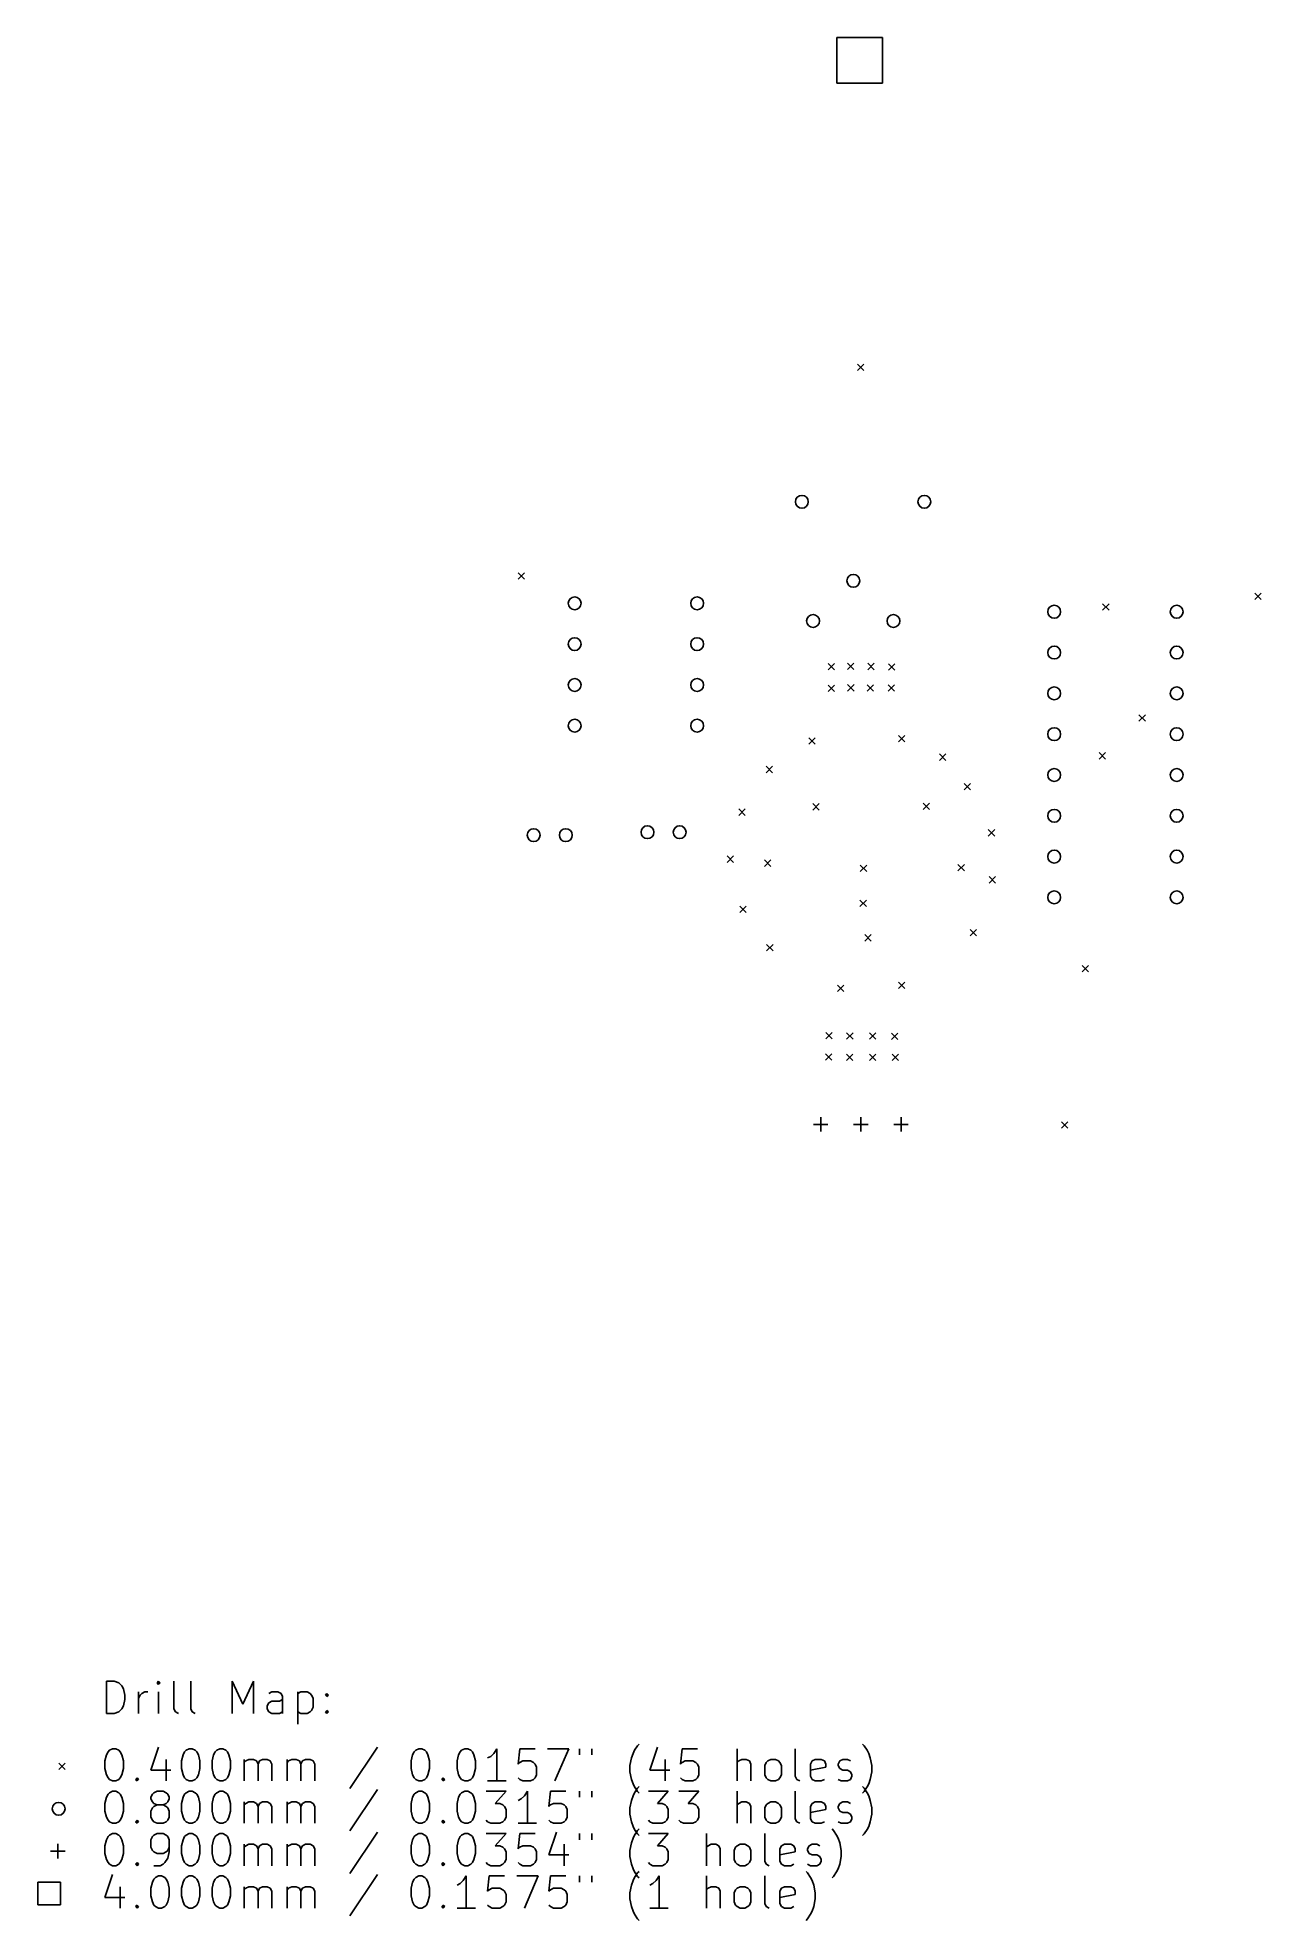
# Model space of a CAD drawing. Extents: x 98 to 174, y -161 to -44.
import ezdxf

# ---------------------------------------------------------------- set-up
doc = ezdxf.new("R2010")
doc.units = 0
doc.layers.add('BLACK', color=7, linetype='CONTINUOUS')

msp = doc.modelspace()

# ---------------------------------------------------------------- linework, layer by layer
at = {"layer": 'BLACK', "linetype": 'CONTINUOUS'}
for p, q in [((150.875, -43.8628), (148.047, -43.8628)), ((148.047, -43.8628), (148.047, -46.6912)), ((150.875, -46.6912), (150.875, -43.8628)), ((148.047, -46.6912), (150.875, -46.6912)), ((149.321, -64.1882), (149.721, -64.5882)), ((149.721, -64.1882), (149.321, -64.5882)), ((128.212, -77.1742), (128.612, -77.5742)), ((128.612, -77.1742), (128.212, -77.5742)), ((174.055, -78.4352), (174.455, -78.8352)), ((174.455, -78.4352), (174.055, -78.8352)), ((164.581, -79.1032), (164.981, -79.5032)), ((164.981, -79.1032), (164.581, -79.5032)), ((147.495, -82.8112), (147.895, -83.2112)), ((147.895, -82.8112), (147.495, -83.2112)), ((148.7, -82.7992), (149.1, -83.1992)), ((149.1, -82.7992), (148.7, -83.1992)), ((149.962, -82.8052), (150.362, -83.2052)), ((150.362, -82.8052), (149.962, -83.2052)), ((151.257, -82.8382), (151.657, -83.2382)), ((151.657, -82.8382), (151.257, -83.2382)), ((147.495, -84.1622), (147.895, -84.5622)), ((147.895, -84.1622), (147.495, -84.5622)), ((148.713, -84.1382), (149.113, -84.5382)), ((149.113, -84.1382), (148.713, -84.5382)), ((149.93, -84.1502), (150.33, -84.5502)), ((150.33, -84.1502), (149.93, -84.5502)), ((151.236, -84.1402), (151.636, -84.5402)), ((151.636, -84.1402), (151.236, -84.5402)), ((166.842, -86.0152), (167.242, -86.4152)), ((167.242, -86.0152), (166.842, -86.4152)), ((146.299, -87.4412), (146.699, -87.8412)), ((146.699, -87.4412), (146.299, -87.8412)), ((151.882, -87.3042), (152.282, -87.7042)), ((152.282, -87.3042), (151.882, -87.7042)), ((154.427, -88.4542), (154.827, -88.8542)), ((154.827, -88.4542), (154.427, -88.8542)), ((164.364, -88.3682), (164.764, -88.7682)), ((164.764, -88.3682), (164.364, -88.7682)), ((143.645, -89.2202), (144.045, -89.6202)), ((144.045, -89.2202), (143.645, -89.6202)), ((155.96, -90.2872), (156.36, -90.6872)), ((156.36, -90.2872), (155.96, -90.6872)), ((141.948, -91.8752), (142.348, -92.2752)), ((142.348, -91.8752), (141.948, -92.2752)), ((146.546, -91.5462), (146.946, -91.9462)), ((146.946, -91.5462), (146.546, -91.9462)), ((153.415, -91.5192), (153.815, -91.9192)), ((153.815, -91.5192), (153.415, -91.9192)), ((157.465, -93.1612), (157.865, -93.5612)), ((157.865, -93.1612), (157.465, -93.5612)), ((141.209, -94.8032), (141.609, -95.2032)), ((141.609, -94.8032), (141.209, -95.2032)), ((143.535, -95.0492), (143.935, -95.4492)), ((143.935, -95.0492), (143.535, -95.4492)), ((149.501, -95.3782), (149.901, -95.7782)), ((149.901, -95.3782), (149.501, -95.7782)), ((155.577, -95.3232), (155.977, -95.7232)), ((155.977, -95.3232), (155.577, -95.7232)), ((157.52, -96.0892), (157.92, -96.4892)), ((157.92, -96.0892), (157.52, -96.4892)), ((142.003, -97.9232), (142.403, -98.3232)), ((142.403, -97.9232), (142.003, -98.3232)), ((149.48, -97.5548), (149.88, -97.9548)), ((149.88, -97.5548), (149.48, -97.9548)), ((156.343, -99.3732), (156.743, -99.7732)), ((156.743, -99.3732), (156.343, -99.7732)), ((143.672, -100.304), (144.072, -100.704)), ((144.072, -100.304), (143.672, -100.704)), ((149.778, -99.6998), (150.178, -100.1)), ((150.178, -99.6998), (149.778, -100.1)), ((163.309, -101.621), (163.709, -102.021)), ((163.709, -101.621), (163.309, -102.021)), ((148.078, -102.849), (148.478, -103.249)), ((148.478, -102.849), (148.078, -103.249)), ((151.882, -102.657), (152.282, -103.057)), ((152.282, -102.657), (151.882, -103.057)), ((147.35, -105.791), (147.75, -106.191)), ((147.75, -105.791), (147.35, -106.191)), ((148.653, -105.803), (149.053, -106.203)), ((149.053, -105.803), (148.653, -106.203)), ((150.075, -105.808), (150.475, -106.208)), ((150.475, -105.808), (150.075, -106.208)), ((151.439, -105.824), (151.839, -106.224)), ((151.839, -105.824), (151.439, -106.224)), ((147.341, -107.112), (147.741, -107.512)), ((147.741, -107.112), (147.341, -107.512)), ((148.646, -107.139), (149.046, -107.539)), ((149.046, -107.139), (148.646, -107.539)), ((150.073, -107.13), (150.473, -107.53)), ((150.473, -107.13), (150.073, -107.53)), ((151.487, -107.135), (151.887, -107.535)), ((151.887, -107.135), (151.487, -107.535)), ((147.038, -111.064), (147.038, -111.964)), ((149.538, -111.064), (149.538, -111.964)), ((152.038, -111.064), (152.038, -111.964)), ((146.588, -111.514), (147.488, -111.514)), ((149.088, -111.514), (149.988, -111.514)), ((151.588, -111.514), (152.488, -111.514)), ((162.021, -111.351), (162.421, -111.751)), ((162.421, -111.351), (162.021, -111.751)), ((102.602, -148.177), (102.602, -146.177)), ((102.602, -146.177), (103.078, -146.177)), ((103.078, -146.177), (103.364, -146.273)), ((103.364, -146.273), (103.554, -146.463)), ((103.554, -146.463), (103.649, -146.654)), ((105.84, -146.177), (105.745, -146.273)), ((105.745, -146.273), (105.84, -146.368)), ((105.935, -146.273), (105.84, -146.177)), ((105.84, -146.177), (105.84, -146.368)), ((105.84, -146.368), (105.935, -146.273)), ((106.792, -147.892), (106.792, -146.177)), ((107.84, -147.892), (107.84, -146.177)), ((110.411, -148.177), (110.411, -146.177)), ((110.411, -146.177), (111.078, -147.606)), ((111.078, -147.606), (111.745, -146.177)), ((111.745, -146.177), (111.745, -148.177)), ((103.649, -146.654), (103.745, -147.034)), ((103.745, -147.32), (103.649, -147.701)), ((103.745, -147.034), (103.745, -147.32)), ((104.602, -148.177), (104.602, -146.844)), ((104.602, -147.225), (104.697, -147.034)), ((104.697, -147.034), (104.792, -146.939)), ((104.792, -146.939), (104.983, -146.844)), ((104.983, -146.844), (105.173, -146.844)), ((105.84, -148.177), (105.84, -146.844)), ((112.602, -147.701), (112.697, -147.511)), ((112.887, -146.844), (112.697, -146.939)), ((112.697, -147.511), (112.887, -147.415)), ((113.268, -146.844), (112.887, -146.844)), ((112.887, -147.415), (113.364, -147.415)), ((113.459, -146.939), (113.268, -146.844)), ((113.364, -147.415), (113.554, -147.32)), ((113.554, -147.13), (113.459, -146.939)), ((113.554, -148.177), (113.554, -147.13)), ((114.506, -146.844), (114.506, -148.844)), ((114.506, -146.939), (114.697, -146.844)), ((114.697, -146.844), (115.078, -146.844)), ((115.078, -146.844), (115.268, -146.939)), ((115.268, -146.939), (115.364, -147.034)), ((115.364, -147.034), (115.459, -147.225)), ((115.459, -147.225), (115.459, -147.796)), ((116.221, -147.034), (116.316, -146.939)), ((116.316, -147.13), (116.221, -147.034)), ((116.316, -146.939), (116.411, -147.034)), ((116.316, -146.939), (116.316, -147.13)), ((116.411, -147.034), (116.316, -147.13)), ((103.078, -148.177), (102.602, -148.177)), ((103.364, -148.082), (103.078, -148.177)), ((103.554, -147.892), (103.364, -148.082)), ((103.649, -147.701), (103.554, -147.892)), ((106.887, -148.082), (106.792, -147.892)), ((107.078, -148.177), (106.887, -148.082)), ((107.935, -148.082), (107.84, -147.892)), ((108.126, -148.177), (107.935, -148.082)), ((112.602, -147.892), (112.602, -147.701)), ((112.697, -148.082), (112.602, -147.892)), ((112.887, -148.177), (112.697, -148.082)), ((113.364, -148.177), (112.887, -148.177)), ((113.554, -148.082), (113.364, -148.177)), ((114.697, -148.177), (114.506, -148.082)), ((115.078, -148.177), (114.697, -148.177)), ((115.268, -148.082), (115.078, -148.177)), ((115.364, -147.987), (115.268, -148.082)), ((115.459, -147.796), (115.364, -147.987)), ((116.221, -148.082), (116.316, -147.987)), ((116.316, -148.177), (116.221, -148.082)), ((116.316, -147.987), (116.411, -148.082)), ((116.316, -147.987), (116.316, -148.177)), ((116.411, -148.082), (116.316, -148.177)), ((102.506, -151.139), (102.602, -150.758)), ((102.506, -151.615), (102.506, -151.139)), ((102.602, -150.758), (102.697, -150.568)), ((102.697, -150.568), (102.792, -150.473)), ((102.792, -150.473), (102.983, -150.377)), ((102.983, -150.377), (103.173, -150.377)), ((103.173, -150.377), (103.364, -150.473)), ((103.364, -150.473), (103.459, -150.568)), ((103.459, -150.568), (103.554, -150.758)), ((103.554, -150.758), (103.649, -151.139)), ((103.649, -151.139), (103.649, -151.615)), ((105.84, -150.282), (105.364, -151.711)), ((106.316, -151.044), (106.316, -152.377)), ((107.268, -151.139), (107.364, -150.758)), ((107.268, -151.615), (107.268, -151.139)), ((107.364, -150.758), (107.459, -150.568)), ((107.459, -150.568), (107.554, -150.473)), ((107.554, -150.473), (107.745, -150.377)), ((107.745, -150.377), (107.935, -150.377)), ((107.935, -150.377), (108.126, -150.473)), ((108.126, -150.473), (108.221, -150.568)), ((108.221, -150.568), (108.316, -150.758)), ((108.316, -150.758), (108.411, -151.139)), ((108.411, -151.139), (108.411, -151.615)), ((109.173, -151.139), (109.268, -150.758)), ((109.173, -151.615), (109.173, -151.139)), ((109.268, -150.758), (109.364, -150.568)), ((109.364, -150.568), (109.459, -150.473)), ((109.459, -150.473), (109.649, -150.377)), ((109.649, -150.377), (109.84, -150.377)), ((109.84, -150.377), (110.03, -150.473)), ((110.03, -150.473), (110.126, -150.568)), ((110.126, -150.568), (110.221, -150.758)), ((110.221, -150.758), (110.316, -151.139)), ((110.316, -151.139), (110.316, -151.615)), ((111.173, -152.377), (111.173, -151.044)), ((111.173, -151.234), (111.268, -151.139)), ((111.268, -151.139), (111.459, -151.044)), ((111.459, -151.044), (111.745, -151.044)), ((111.745, -151.044), (111.935, -151.139)), ((111.935, -151.139), (112.03, -151.33)), ((112.03, -151.33), (112.126, -151.139)), ((112.126, -151.139), (112.316, -151.044)), ((112.316, -151.044), (112.602, -151.044)), ((112.602, -151.044), (112.792, -151.139)), ((112.792, -151.139), (112.887, -151.33)), ((113.84, -152.377), (113.84, -151.044)), ((113.84, -151.234), (113.935, -151.139)), ((113.935, -151.139), (114.126, -151.044)), ((114.126, -151.044), (114.411, -151.044)), ((114.411, -151.044), (114.602, -151.139)), ((114.602, -151.139), (114.697, -151.33)), ((114.697, -151.33), (114.792, -151.139)), ((114.792, -151.139), (114.983, -151.044)), ((114.983, -151.044), (115.268, -151.044)), ((115.268, -151.044), (115.459, -151.139)), ((115.459, -151.139), (115.554, -151.33)), ((119.459, -150.282), (117.745, -152.854)), ((121.554, -151.139), (121.649, -150.758)), ((121.554, -151.615), (121.554, -151.139)), ((121.649, -150.758), (121.745, -150.568)), ((121.745, -150.568), (121.84, -150.473)), ((121.84, -150.473), (122.03, -150.377)), ((122.03, -150.377), (122.221, -150.377)), ((122.221, -150.377), (122.411, -150.473)), ((122.411, -150.473), (122.506, -150.568)), ((122.506, -150.568), (122.602, -150.758)), ((122.602, -150.758), (122.697, -151.139)), ((122.697, -151.139), (122.697, -151.615)), ((124.411, -151.139), (124.506, -150.758)), ((124.411, -151.615), (124.411, -151.139)), ((124.506, -150.758), (124.602, -150.568)), ((124.602, -150.568), (124.697, -150.473)), ((124.697, -150.473), (124.887, -150.377)), ((124.887, -150.377), (125.078, -150.377)), ((125.078, -150.377), (125.268, -150.473)), ((125.268, -150.473), (125.364, -150.568)), ((125.364, -150.568), (125.459, -150.758)), ((125.459, -150.758), (125.554, -151.139)), ((125.554, -151.139), (125.554, -151.615)), ((126.506, -150.854), (126.316, -150.949)), ((126.697, -150.663), (126.506, -150.854)), ((126.887, -150.377), (126.697, -150.663)), ((126.887, -152.377), (126.887, -150.377)), ((128.316, -150.377), (128.221, -151.33)), ((129.268, -150.377), (128.316, -150.377)), ((128.316, -151.234), (128.506, -151.139)), ((128.506, -151.139), (128.983, -151.139)), ((128.983, -151.139), (129.173, -151.234)), ((130.03, -150.377), (131.364, -150.377)), ((131.364, -150.377), (130.506, -152.377)), ((132.03, -150.377), (132.03, -150.758)), ((132.792, -150.377), (132.792, -150.758)), ((135.173, -151.425), (135.268, -150.949)), ((135.268, -150.949), (135.364, -150.663)), ((135.364, -150.663), (135.459, -150.473)), ((135.459, -150.473), (135.649, -150.187)), ((135.649, -150.187), (135.745, -150.092)), ((136.887, -150.282), (136.411, -151.711)), ((137.364, -151.044), (137.364, -152.377)), ((138.411, -150.377), (138.316, -151.33)), ((139.364, -150.377), (138.411, -150.377)), ((138.411, -151.234), (138.602, -151.139)), ((138.602, -151.139), (139.078, -151.139)), ((139.078, -151.139), (139.268, -151.234)), ((141.84, -152.377), (141.84, -150.377)), ((141.935, -151.139), (141.84, -151.234)), ((142.126, -151.044), (141.935, -151.139)), ((142.411, -151.044), (142.126, -151.044)), ((142.602, -151.139), (142.411, -151.044)), ((142.697, -151.33), (142.602, -151.139)), ((143.649, -151.234), (143.745, -151.139)), ((143.745, -151.139), (143.935, -151.044)), ((143.935, -151.044), (144.221, -151.044)), ((144.221, -151.044), (144.411, -151.139)), ((144.411, -151.139), (144.506, -151.234)), ((145.459, -152.092), (145.459, -150.377)), ((146.411, -151.33), (146.506, -151.139)), ((146.506, -151.139), (146.697, -151.044)), ((146.697, -151.044), (147.078, -151.044)), ((147.078, -151.044), (147.268, -151.139)), ((147.268, -151.139), (147.364, -151.33)), ((148.126, -151.33), (148.221, -151.139)), ((148.221, -151.139), (148.411, -151.044)), ((148.411, -151.044), (148.697, -151.044)), ((148.697, -151.044), (148.887, -151.139)), ((149.745, -150.187), (149.649, -150.092)), ((149.935, -150.473), (149.745, -150.187)), ((150.03, -150.663), (149.935, -150.473)), ((150.126, -150.949), (150.03, -150.663)), ((150.221, -151.425), (150.126, -150.949)), ((99.6255, -151.273), (100.026, -151.673)), ((100.026, -151.273), (99.6255, -151.673)), ((102.602, -151.996), (102.506, -151.615)), ((102.697, -152.187), (102.602, -151.996)), ((102.792, -152.282), (102.697, -152.187)), ((102.983, -152.377), (102.792, -152.282)), ((103.364, -152.282), (103.173, -152.377)), ((103.459, -152.187), (103.364, -152.282)), ((103.554, -151.996), (103.459, -152.187)), ((103.649, -151.615), (103.554, -151.996)), ((104.411, -152.282), (104.506, -152.187)), ((104.506, -152.377), (104.411, -152.282)), ((104.506, -152.187), (104.602, -152.282)), ((104.506, -152.187), (104.506, -152.377)), ((104.602, -152.282), (104.506, -152.377)), ((105.364, -151.711), (106.602, -151.711)), ((107.364, -151.996), (107.268, -151.615)), ((107.459, -152.187), (107.364, -151.996)), ((107.554, -152.282), (107.459, -152.187)), ((107.745, -152.377), (107.554, -152.282)), ((108.126, -152.282), (107.935, -152.377)), ((108.221, -152.187), (108.126, -152.282)), ((108.316, -151.996), (108.221, -152.187)), ((108.411, -151.615), (108.316, -151.996)), ((109.268, -151.996), (109.173, -151.615)), ((109.364, -152.187), (109.268, -151.996)), ((109.459, -152.282), (109.364, -152.187)), ((109.649, -152.377), (109.459, -152.282)), ((110.03, -152.282), (109.84, -152.377)), ((110.126, -152.187), (110.03, -152.282)), ((110.221, -151.996), (110.126, -152.187)), ((110.316, -151.615), (110.221, -151.996)), ((112.03, -151.33), (112.03, -152.377)), ((112.887, -151.33), (112.887, -152.377)), ((114.697, -151.33), (114.697, -152.377)), ((115.554, -151.33), (115.554, -152.377)), ((121.649, -151.996), (121.554, -151.615)), ((121.745, -152.187), (121.649, -151.996)), ((121.84, -152.282), (121.745, -152.187)), ((122.03, -152.377), (121.84, -152.282)), ((122.411, -152.282), (122.221, -152.377)), ((122.506, -152.187), (122.411, -152.282)), ((122.602, -151.996), (122.506, -152.187)), ((122.697, -151.615), (122.602, -151.996)), ((123.459, -152.282), (123.554, -152.187)), ((123.554, -152.377), (123.459, -152.282)), ((123.554, -152.187), (123.649, -152.282)), ((123.554, -152.187), (123.554, -152.377)), ((123.649, -152.282), (123.554, -152.377)), ((124.506, -151.996), (124.411, -151.615)), ((124.602, -152.187), (124.506, -151.996)), ((124.697, -152.282), (124.602, -152.187)), ((124.887, -152.377), (124.697, -152.282)), ((125.268, -152.282), (125.078, -152.377)), ((125.364, -152.187), (125.268, -152.282)), ((125.459, -151.996), (125.364, -152.187)), ((125.554, -151.615), (125.459, -151.996)), ((128.221, -151.33), (128.316, -151.234)), ((128.316, -152.282), (128.221, -152.187)), ((128.506, -152.377), (128.316, -152.282)), ((129.173, -152.282), (128.983, -152.377)), ((129.173, -151.234), (129.268, -151.33)), ((129.268, -152.187), (129.173, -152.282)), ((129.268, -151.33), (129.364, -151.52)), ((129.364, -151.996), (129.268, -152.187)), ((129.364, -151.52), (129.364, -151.996)), ((135.173, -151.806), (135.173, -151.425)), ((135.268, -152.282), (135.173, -151.806)), ((135.364, -152.568), (135.268, -152.282)), ((136.411, -151.711), (137.649, -151.711)), ((138.316, -151.33), (138.411, -151.234)), ((138.411, -152.282), (138.316, -152.187)), ((138.602, -152.377), (138.411, -152.282)), ((139.268, -152.282), (139.078, -152.377)), ((139.268, -151.234), (139.364, -151.33)), ((139.364, -152.187), (139.268, -152.282)), ((139.364, -151.33), (139.459, -151.52)), ((139.459, -151.996), (139.364, -152.187)), ((139.459, -151.52), (139.459, -151.996)), ((142.697, -152.377), (142.697, -151.33)), ((143.554, -151.425), (143.649, -151.234)), ((143.554, -151.996), (143.554, -151.425)), ((143.649, -152.187), (143.554, -151.996)), ((143.745, -152.282), (143.649, -152.187)), ((143.935, -152.377), (143.745, -152.282)), ((144.411, -152.282), (144.221, -152.377)), ((144.506, -152.187), (144.411, -152.282)), ((144.506, -151.234), (144.602, -151.425)), ((144.602, -151.996), (144.506, -152.187)), ((144.602, -151.425), (144.602, -151.996)), ((145.554, -152.282), (145.459, -152.092)), ((145.745, -152.377), (145.554, -152.282)), ((146.411, -152.092), (146.411, -151.33)), ((147.364, -151.52), (146.411, -151.711)), ((146.506, -152.282), (146.411, -152.092)), ((146.697, -152.377), (146.506, -152.282)), ((147.268, -152.282), (147.078, -152.377)), ((147.364, -151.33), (147.364, -151.52)), ((148.126, -151.425), (148.126, -151.33)), ((148.221, -151.615), (148.126, -151.425)), ((148.126, -152.282), (148.316, -152.377)), ((148.411, -151.711), (148.221, -151.615)), ((148.697, -151.711), (148.411, -151.711)), ((148.887, -151.806), (148.697, -151.711)), ((148.697, -152.377), (148.887, -152.282)), ((148.983, -151.996), (148.887, -151.806)), ((148.887, -152.282), (148.983, -152.092)), ((148.983, -152.092), (148.983, -151.996)), ((150.03, -152.568), (150.126, -152.282)), ((150.126, -152.282), (150.221, -151.806)), ((150.221, -151.806), (150.221, -151.425)), ((102.506, -153.779), (102.602, -153.398)), ((102.602, -153.398), (102.697, -153.208)), ((102.697, -153.208), (102.792, -153.113)), ((102.792, -153.113), (102.983, -153.017)), ((103.173, -152.377), (102.983, -152.377)), ((102.983, -153.017), (103.173, -153.017)), ((103.173, -153.017), (103.364, -153.113)), ((103.364, -153.113), (103.459, -153.208)), ((103.459, -153.208), (103.554, -153.398)), ((103.554, -153.398), (103.649, -153.779)), ((105.364, -153.398), (105.459, -153.208)), ((105.364, -153.494), (105.364, -153.398)), ((105.459, -153.684), (105.364, -153.494)), ((105.459, -153.208), (105.554, -153.113)), ((105.554, -153.113), (105.745, -153.017)), ((105.745, -153.017), (106.126, -153.017)), ((106.126, -153.017), (106.316, -153.113)), ((106.316, -153.113), (106.411, -153.208)), ((106.411, -153.208), (106.506, -153.398)), ((106.506, -153.494), (106.411, -153.684)), ((106.506, -153.398), (106.506, -153.494)), ((107.268, -153.779), (107.364, -153.398)), ((107.364, -153.398), (107.459, -153.208)), ((107.459, -153.208), (107.554, -153.113)), ((107.554, -153.113), (107.745, -153.017)), ((107.935, -152.377), (107.745, -152.377)), ((107.745, -153.017), (107.935, -153.017)), ((107.935, -153.017), (108.126, -153.113)), ((108.126, -153.113), (108.221, -153.208)), ((108.221, -153.208), (108.316, -153.398)), ((108.316, -153.398), (108.411, -153.779)), ((109.173, -153.779), (109.268, -153.398)), ((109.268, -153.398), (109.364, -153.208)), ((109.364, -153.208), (109.459, -153.113)), ((109.459, -153.113), (109.649, -153.017)), ((109.84, -152.377), (109.649, -152.377)), ((109.649, -153.017), (109.84, -153.017)), ((109.84, -153.017), (110.03, -153.113)), ((110.03, -153.113), (110.126, -153.208)), ((110.126, -153.208), (110.221, -153.398)), ((110.221, -153.398), (110.316, -153.779)), ((119.459, -152.922), (117.745, -155.494)), ((121.554, -153.779), (121.649, -153.398)), ((121.649, -153.398), (121.745, -153.208)), ((121.745, -153.208), (121.84, -153.113)), ((121.84, -153.113), (122.03, -153.017)), ((122.221, -152.377), (122.03, -152.377)), ((122.03, -153.017), (122.221, -153.017)), ((122.221, -153.017), (122.411, -153.113)), ((122.411, -153.113), (122.506, -153.208)), ((122.506, -153.208), (122.602, -153.398)), ((122.602, -153.398), (122.697, -153.779)), ((124.411, -153.779), (124.506, -153.398)), ((124.506, -153.398), (124.602, -153.208)), ((124.602, -153.208), (124.697, -153.113)), ((124.697, -153.113), (124.887, -153.017)), ((125.078, -152.377), (124.887, -152.377)), ((124.887, -153.017), (125.078, -153.017)), ((125.078, -153.017), (125.268, -153.113)), ((125.268, -153.113), (125.364, -153.208)), ((125.364, -153.208), (125.459, -153.398)), ((125.459, -153.398), (125.554, -153.779)), ((126.221, -153.017), (127.459, -153.017)), ((127.459, -152.377), (126.316, -152.377)), ((127.459, -153.017), (126.792, -153.779)), ((128.411, -153.494), (128.221, -153.589)), ((128.602, -153.303), (128.411, -153.494)), ((128.983, -152.377), (128.506, -152.377)), ((128.792, -153.017), (128.602, -153.303)), ((128.792, -155.017), (128.792, -153.017)), ((130.221, -153.017), (130.126, -153.97)), ((131.173, -153.017), (130.221, -153.017)), ((132.03, -153.017), (132.03, -153.398)), ((132.792, -153.017), (132.792, -153.398)), ((135.268, -153.589), (135.364, -153.303)), ((135.459, -152.758), (135.364, -152.568)), ((135.364, -153.303), (135.459, -153.113)), ((135.649, -153.044), (135.459, -152.758)), ((135.459, -153.113), (135.649, -152.827)), ((135.649, -152.827), (135.745, -152.732)), ((135.745, -153.139), (135.649, -153.044)), ((136.316, -153.017), (137.554, -153.017)), ((137.554, -153.017), (136.887, -153.779)), ((138.221, -153.017), (139.459, -153.017)), ((139.078, -152.377), (138.602, -152.377)), ((139.459, -153.017), (138.792, -153.779)), ((141.84, -155.017), (141.84, -153.017)), ((144.221, -152.377), (143.935, -152.377)), ((145.459, -154.732), (145.459, -153.017)), ((147.078, -152.377), (146.697, -152.377)), ((148.316, -152.377), (148.697, -152.377)), ((149.745, -152.827), (149.649, -152.732)), ((149.649, -153.139), (149.745, -153.044)), ((149.745, -153.044), (149.935, -152.758)), ((149.935, -153.113), (149.745, -152.827)), ((149.935, -152.758), (150.03, -152.568)), ((150.03, -153.303), (149.935, -153.113)), ((150.126, -153.589), (150.03, -153.303)), ((102.506, -154.255), (102.506, -153.779)), ((102.602, -154.636), (102.506, -154.255)), ((102.697, -154.827), (102.602, -154.636)), ((103.554, -154.636), (103.459, -154.827)), ((103.649, -154.255), (103.554, -154.636)), ((103.649, -153.779), (103.649, -154.255)), ((105.459, -154.065), (105.364, -154.255)), ((105.364, -154.255), (105.364, -154.636)), ((105.364, -154.636), (105.459, -154.827)), ((105.554, -153.779), (105.459, -153.684)), ((105.554, -153.97), (105.459, -154.065)), ((105.745, -153.874), (105.554, -153.779)), ((105.745, -153.874), (105.554, -153.97)), ((106.126, -153.874), (105.745, -153.874)), ((106.316, -153.779), (106.126, -153.874)), ((106.316, -153.97), (106.126, -153.874)), ((106.411, -153.684), (106.316, -153.779)), ((106.411, -154.065), (106.316, -153.97)), ((106.506, -154.255), (106.411, -154.065)), ((106.411, -154.827), (106.506, -154.636)), ((106.506, -154.636), (106.506, -154.255)), ((107.268, -154.255), (107.268, -153.779)), ((107.364, -154.636), (107.268, -154.255)), ((107.459, -154.827), (107.364, -154.636)), ((108.316, -154.636), (108.221, -154.827)), ((108.411, -154.255), (108.316, -154.636)), ((108.411, -153.779), (108.411, -154.255)), ((109.173, -154.255), (109.173, -153.779)), ((109.268, -154.636), (109.173, -154.255)), ((109.364, -154.827), (109.268, -154.636)), ((110.221, -154.636), (110.126, -154.827)), ((110.316, -154.255), (110.221, -154.636)), ((110.316, -153.779), (110.316, -154.255)), ((111.173, -155.017), (111.173, -153.684)), ((111.173, -153.874), (111.268, -153.779)), ((111.268, -153.779), (111.459, -153.684)), ((111.459, -153.684), (111.745, -153.684)), ((111.745, -153.684), (111.935, -153.779)), ((111.935, -153.779), (112.03, -153.97)), ((112.03, -153.97), (112.126, -153.779)), ((112.03, -153.97), (112.03, -155.017)), ((112.126, -153.779), (112.316, -153.684)), ((112.316, -153.684), (112.602, -153.684)), ((112.602, -153.684), (112.792, -153.779)), ((112.792, -153.779), (112.887, -153.97)), ((112.887, -153.97), (112.887, -155.017)), ((113.84, -155.017), (113.84, -153.684)), ((113.84, -153.874), (113.935, -153.779)), ((113.935, -153.779), (114.126, -153.684)), ((114.126, -153.684), (114.411, -153.684)), ((114.411, -153.684), (114.602, -153.779)), ((114.602, -153.779), (114.697, -153.97)), ((114.697, -153.97), (114.792, -153.779)), ((114.697, -153.97), (114.697, -155.017)), ((114.792, -153.779), (114.983, -153.684)), ((114.983, -153.684), (115.268, -153.684)), ((115.268, -153.684), (115.459, -153.779)), ((115.459, -153.779), (115.554, -153.97)), ((115.554, -153.97), (115.554, -155.017)), ((121.554, -154.255), (121.554, -153.779)), ((121.649, -154.636), (121.554, -154.255)), ((121.745, -154.827), (121.649, -154.636)), ((122.602, -154.636), (122.506, -154.827)), ((122.697, -154.255), (122.602, -154.636)), ((122.697, -153.779), (122.697, -154.255)), ((124.411, -154.255), (124.411, -153.779)), ((124.506, -154.636), (124.411, -154.255)), ((124.602, -154.827), (124.506, -154.636)), ((125.459, -154.636), (125.364, -154.827)), ((125.554, -154.255), (125.459, -154.636)), ((125.554, -153.779), (125.554, -154.255)), ((126.792, -153.779), (127.078, -153.779)), ((127.078, -153.779), (127.268, -153.874)), ((127.268, -153.874), (127.364, -153.97)), ((127.364, -153.97), (127.459, -154.16)), ((127.459, -154.636), (127.364, -154.827)), ((127.459, -154.16), (127.459, -154.636)), ((130.126, -153.97), (130.221, -153.874)), ((130.221, -153.874), (130.411, -153.779)), ((130.411, -153.779), (130.887, -153.779)), ((130.887, -153.779), (131.078, -153.874)), ((131.078, -153.874), (131.173, -153.97)), ((131.173, -153.97), (131.268, -154.16)), ((131.268, -154.636), (131.173, -154.827)), ((131.268, -154.16), (131.268, -154.636)), ((135.173, -154.065), (135.268, -153.589)), ((135.173, -154.446), (135.173, -154.065)), ((135.268, -154.922), (135.173, -154.446)), ((136.887, -153.779), (137.173, -153.779)), ((137.173, -153.779), (137.364, -153.874)), ((137.364, -153.874), (137.459, -153.97)), ((137.459, -153.97), (137.554, -154.16)), ((137.554, -154.636), (137.459, -154.827)), ((137.554, -154.16), (137.554, -154.636)), ((138.792, -153.779), (139.078, -153.779)), ((139.078, -153.779), (139.268, -153.874)), ((139.268, -153.874), (139.364, -153.97)), ((139.364, -153.97), (139.459, -154.16)), ((139.459, -154.636), (139.364, -154.827)), ((139.459, -154.16), (139.459, -154.636)), ((141.935, -153.779), (141.84, -153.874)), ((142.126, -153.684), (141.935, -153.779)), ((142.411, -153.684), (142.126, -153.684)), ((142.602, -153.779), (142.411, -153.684)), ((142.697, -153.97), (142.602, -153.779)), ((142.697, -155.017), (142.697, -153.97)), ((143.554, -154.065), (143.649, -153.874)), ((143.554, -154.636), (143.554, -154.065)), ((143.649, -154.827), (143.554, -154.636)), ((143.649, -153.874), (143.745, -153.779)), ((143.745, -153.779), (143.935, -153.684)), ((143.935, -153.684), (144.221, -153.684)), ((144.221, -153.684), (144.411, -153.779)), ((144.411, -153.779), (144.506, -153.874)), ((144.506, -153.874), (144.602, -154.065)), ((144.602, -154.636), (144.506, -154.827)), ((144.602, -154.065), (144.602, -154.636)), ((146.411, -153.97), (146.506, -153.779)), ((146.411, -154.732), (146.411, -153.97)), ((147.364, -154.16), (146.411, -154.351)), ((146.506, -153.779), (146.697, -153.684)), ((146.697, -153.684), (147.078, -153.684)), ((147.078, -153.684), (147.268, -153.779)), ((147.268, -153.779), (147.364, -153.97)), ((147.364, -153.97), (147.364, -154.16)), ((148.126, -153.97), (148.221, -153.779)), ((148.126, -154.065), (148.126, -153.97)), ((148.221, -154.255), (148.126, -154.065)), ((148.221, -153.779), (148.411, -153.684)), ((148.411, -154.351), (148.221, -154.255)), ((148.411, -153.684), (148.697, -153.684)), ((148.697, -154.351), (148.411, -154.351)), ((148.697, -153.684), (148.887, -153.779)), ((148.887, -154.446), (148.697, -154.351)), ((148.983, -154.636), (148.887, -154.446)), ((148.983, -154.732), (148.983, -154.636)), ((150.221, -154.065), (150.126, -153.589)), ((150.126, -154.922), (150.221, -154.446)), ((150.221, -154.446), (150.221, -154.065)), ((102.602, -156.038), (102.697, -155.848)), ((102.792, -154.922), (102.697, -154.827)), ((102.697, -155.848), (102.792, -155.753)), ((102.983, -155.017), (102.792, -154.922)), ((102.792, -155.753), (102.983, -155.657)), ((103.173, -155.017), (102.983, -155.017)), ((102.983, -155.657), (103.173, -155.657)), ((103.364, -154.922), (103.173, -155.017)), ((103.173, -155.657), (103.364, -155.753)), ((103.459, -154.827), (103.364, -154.922)), ((103.364, -155.753), (103.459, -155.848)), ((103.459, -155.848), (103.554, -156.038)), ((104.411, -154.922), (104.506, -154.827)), ((104.506, -155.017), (104.411, -154.922)), ((104.506, -154.827), (104.602, -154.922)), ((104.506, -154.827), (104.506, -155.017)), ((104.602, -154.922), (104.506, -155.017)), ((105.459, -155.848), (105.364, -156.038)), ((105.459, -154.827), (105.554, -154.922)), ((105.554, -155.753), (105.459, -155.848)), ((105.554, -154.922), (105.745, -155.017)), ((105.745, -155.657), (105.554, -155.753)), ((105.745, -155.017), (106.126, -155.017)), ((106.126, -155.657), (105.745, -155.657)), ((106.126, -155.017), (106.316, -154.922)), ((106.316, -155.753), (106.126, -155.657)), ((106.316, -154.922), (106.411, -154.827)), ((106.411, -155.848), (106.316, -155.753)), ((106.506, -156.038), (106.411, -155.848)), ((107.364, -156.038), (107.459, -155.848)), ((107.554, -154.922), (107.459, -154.827)), ((107.459, -155.848), (107.554, -155.753)), ((107.745, -155.017), (107.554, -154.922)), ((107.554, -155.753), (107.745, -155.657)), ((107.935, -155.017), (107.745, -155.017)), ((107.745, -155.657), (107.935, -155.657)), ((108.126, -154.922), (107.935, -155.017)), ((107.935, -155.657), (108.126, -155.753)), ((108.221, -154.827), (108.126, -154.922)), ((108.126, -155.753), (108.221, -155.848)), ((108.221, -155.848), (108.316, -156.038)), ((109.268, -156.038), (109.364, -155.848)), ((109.459, -154.922), (109.364, -154.827)), ((109.364, -155.848), (109.459, -155.753)), ((109.649, -155.017), (109.459, -154.922)), ((109.459, -155.753), (109.649, -155.657)), ((109.84, -155.017), (109.649, -155.017)), ((109.649, -155.657), (109.84, -155.657)), ((110.03, -154.922), (109.84, -155.017)), ((109.84, -155.657), (110.03, -155.753)), ((110.126, -154.827), (110.03, -154.922)), ((110.03, -155.753), (110.126, -155.848)), ((110.126, -155.848), (110.221, -156.038)), ((119.459, -155.562), (117.745, -158.134)), ((121.649, -156.038), (121.745, -155.848)), ((121.84, -154.922), (121.745, -154.827)), ((121.745, -155.848), (121.84, -155.753)), ((122.03, -155.017), (121.84, -154.922)), ((121.84, -155.753), (122.03, -155.657)), ((122.221, -155.017), (122.03, -155.017)), ((122.03, -155.657), (122.221, -155.657)), ((122.411, -154.922), (122.221, -155.017)), ((122.221, -155.657), (122.411, -155.753)), ((122.506, -154.827), (122.411, -154.922)), ((122.411, -155.753), (122.506, -155.848)), ((122.506, -155.848), (122.602, -156.038)), ((123.459, -154.922), (123.554, -154.827)), ((123.554, -155.017), (123.459, -154.922)), ((123.554, -154.827), (123.649, -154.922)), ((123.554, -154.827), (123.554, -155.017)), ((123.649, -154.922), (123.554, -155.017)), ((124.506, -156.038), (124.602, -155.848)), ((124.697, -154.922), (124.602, -154.827)), ((124.602, -155.848), (124.697, -155.753)), ((124.887, -155.017), (124.697, -154.922)), ((124.697, -155.753), (124.887, -155.657)), ((125.078, -155.017), (124.887, -155.017)), ((124.887, -155.657), (125.078, -155.657)), ((125.268, -154.922), (125.078, -155.017)), ((125.078, -155.657), (125.268, -155.753)), ((125.364, -154.827), (125.268, -154.922)), ((125.268, -155.753), (125.364, -155.848)), ((125.364, -155.848), (125.459, -156.038)), ((126.316, -154.922), (126.221, -154.827)), ((126.221, -155.657), (127.459, -155.657)), ((126.506, -155.017), (126.316, -154.922)), ((127.078, -155.017), (126.506, -155.017)), ((127.459, -155.657), (126.792, -156.419)), ((127.268, -154.922), (127.078, -155.017)), ((127.364, -154.827), (127.268, -154.922)), ((129.364, -155.017), (128.221, -155.017)), ((128.316, -155.657), (128.221, -156.61)), ((129.268, -155.657), (128.316, -155.657)), ((130.221, -154.922), (130.126, -154.827)), ((130.602, -155.562), (130.126, -156.991)), ((130.411, -155.017), (130.221, -154.922)), ((130.887, -155.017), (130.411, -155.017)), ((131.078, -154.922), (130.887, -155.017)), ((131.173, -154.827), (131.078, -154.922)), ((132.03, -155.657), (132.03, -156.038)), ((132.792, -155.657), (132.792, -156.038)), ((135.364, -155.208), (135.268, -154.922)), ((135.459, -155.398), (135.364, -155.208)), ((135.364, -155.943), (135.459, -155.753)), ((135.649, -155.684), (135.459, -155.398)), ((135.459, -155.753), (135.649, -155.467)), ((135.649, -155.467), (135.745, -155.372)), ((135.745, -155.779), (135.649, -155.684)), ((136.411, -154.922), (136.316, -154.827)), ((136.316, -155.657), (137.554, -155.657)), ((136.602, -155.017), (136.411, -154.922)), ((137.173, -155.017), (136.602, -155.017)), ((137.554, -155.657), (136.887, -156.419)), ((137.364, -154.922), (137.173, -155.017)), ((137.459, -154.827), (137.364, -154.922)), ((138.316, -154.922), (138.221, -154.827)), ((138.506, -155.017), (138.316, -154.922)), ((139.078, -155.017), (138.506, -155.017)), ((139.268, -154.922), (139.078, -155.017)), ((139.364, -154.827), (139.268, -154.922)), ((139.935, -157.657), (139.935, -155.657)), ((143.554, -157.372), (143.554, -155.657)), ((143.745, -154.922), (143.649, -154.827)), ((143.935, -155.017), (143.745, -154.922)), ((144.221, -155.017), (143.935, -155.017)), ((144.411, -154.922), (144.221, -155.017)), ((144.506, -154.827), (144.411, -154.922)), ((145.554, -154.922), (145.459, -154.732)), ((145.745, -155.017), (145.554, -154.922)), ((146.506, -154.922), (146.411, -154.732)), ((146.697, -155.017), (146.506, -154.922)), ((147.078, -155.017), (146.697, -155.017)), ((147.268, -154.922), (147.078, -155.017)), ((147.84, -155.467), (147.745, -155.372)), ((148.03, -155.753), (147.84, -155.467)), ((148.126, -155.943), (148.03, -155.753)), ((148.126, -154.922), (148.316, -155.017)), ((148.316, -155.017), (148.697, -155.017)), ((148.697, -155.017), (148.887, -154.922)), ((148.887, -154.922), (148.983, -154.732)), ((149.649, -155.779), (149.745, -155.684)), ((149.745, -155.684), (149.935, -155.398)), ((149.935, -155.398), (150.03, -155.208)), ((150.03, -155.208), (150.126, -154.922)), ((99.1255, -156.753), (100.026, -156.753)), ((99.5755, -156.303), (99.5755, -157.203)), ((102.506, -156.419), (102.602, -156.038)), ((102.506, -156.895), (102.506, -156.419)), ((102.602, -157.276), (102.506, -156.895)), ((103.554, -156.038), (103.649, -156.419)), ((103.649, -156.895), (103.554, -157.276)), ((103.649, -156.419), (103.649, -156.895)), ((105.364, -156.038), (105.364, -156.514)), ((105.364, -156.514), (105.459, -156.705)), ((105.459, -156.705), (105.554, -156.8)), ((105.554, -156.8), (105.745, -156.895)), ((105.745, -156.895), (106.126, -156.895)), ((106.126, -156.895), (106.316, -156.8)), ((106.316, -156.8), (106.411, -156.705)), ((106.411, -156.705), (106.506, -156.514)), ((106.411, -157.181), (106.506, -156.8)), ((106.506, -156.8), (106.506, -156.038)), ((107.268, -156.419), (107.364, -156.038)), ((107.268, -156.895), (107.268, -156.419)), ((107.364, -157.276), (107.268, -156.895)), ((108.316, -156.038), (108.411, -156.419)), ((108.411, -156.895), (108.316, -157.276)), ((108.411, -156.419), (108.411, -156.895)), ((109.173, -156.419), (109.268, -156.038)), ((109.173, -156.895), (109.173, -156.419)), ((109.268, -157.276), (109.173, -156.895)), ((110.221, -156.038), (110.316, -156.419)), ((110.316, -156.895), (110.221, -157.276)), ((110.316, -156.419), (110.316, -156.895)), ((111.173, -157.657), (111.173, -156.324)), ((111.173, -156.514), (111.268, -156.419)), ((111.268, -156.419), (111.459, -156.324)), ((111.459, -156.324), (111.745, -156.324)), ((111.745, -156.324), (111.935, -156.419)), ((111.935, -156.419), (112.03, -156.61)), ((112.03, -156.61), (112.126, -156.419)), ((112.03, -156.61), (112.03, -157.657)), ((112.126, -156.419), (112.316, -156.324)), ((112.316, -156.324), (112.602, -156.324)), ((112.602, -156.324), (112.792, -156.419)), ((112.792, -156.419), (112.887, -156.61)), ((112.887, -156.61), (112.887, -157.657)), ((113.84, -157.657), (113.84, -156.324)), ((113.84, -156.514), (113.935, -156.419)), ((113.935, -156.419), (114.126, -156.324)), ((114.126, -156.324), (114.411, -156.324)), ((114.411, -156.324), (114.602, -156.419)), ((114.602, -156.419), (114.697, -156.61)), ((114.697, -156.61), (114.792, -156.419)), ((114.697, -156.61), (114.697, -157.657)), ((114.792, -156.419), (114.983, -156.324)), ((114.983, -156.324), (115.268, -156.324)), ((115.268, -156.324), (115.459, -156.419)), ((115.459, -156.419), (115.554, -156.61)), ((115.554, -156.61), (115.554, -157.657)), ((121.554, -156.419), (121.649, -156.038)), ((121.554, -156.895), (121.554, -156.419)), ((121.649, -157.276), (121.554, -156.895)), ((122.602, -156.038), (122.697, -156.419)), ((122.697, -156.895), (122.602, -157.276)), ((122.697, -156.419), (122.697, -156.895)), ((124.411, -156.419), (124.506, -156.038)), ((124.411, -156.895), (124.411, -156.419)), ((124.506, -157.276), (124.411, -156.895)), ((125.459, -156.038), (125.554, -156.419)), ((125.554, -156.895), (125.459, -157.276)), ((125.554, -156.419), (125.554, -156.895)), ((126.792, -156.419), (127.078, -156.419)), ((127.078, -156.419), (127.268, -156.514)), ((127.268, -156.514), (127.364, -156.61)), ((127.364, -156.61), (127.459, -156.8)), ((127.459, -156.8), (127.459, -157.276)), ((128.221, -156.61), (128.316, -156.514)), ((128.316, -156.514), (128.506, -156.419)), ((128.506, -156.419), (128.983, -156.419)), ((128.983, -156.419), (129.173, -156.514)), ((129.173, -156.514), (129.268, -156.61)), ((129.268, -156.61), (129.364, -156.8)), ((129.364, -156.8), (129.364, -157.276)), ((130.126, -156.991), (131.364, -156.991)), ((131.078, -156.324), (131.078, -157.657)), ((135.173, -156.705), (135.268, -156.229)), ((135.173, -157.086), (135.173, -156.705)), ((135.268, -156.229), (135.364, -155.943)), ((136.887, -156.419), (137.173, -156.419)), ((137.173, -156.419), (137.364, -156.514)), ((137.364, -156.514), (137.459, -156.61)), ((137.459, -156.61), (137.554, -156.8)), ((137.554, -156.8), (137.554, -157.276)), ((140.03, -156.419), (139.935, -156.514)), ((140.221, -156.324), (140.03, -156.419)), ((140.506, -156.324), (140.221, -156.324)), ((140.697, -156.419), (140.506, -156.324)), ((140.792, -156.61), (140.697, -156.419)), ((140.792, -157.657), (140.792, -156.61)), ((141.649, -156.705), (141.745, -156.514)), ((141.649, -157.276), (141.649, -156.705)), ((141.745, -156.514), (141.84, -156.419)), ((141.84, -156.419), (142.03, -156.324)), ((142.03, -156.324), (142.316, -156.324)), ((142.316, -156.324), (142.506, -156.419)), ((142.506, -156.419), (142.602, -156.514)), ((142.602, -156.514), (142.697, -156.705)), ((142.697, -156.705), (142.697, -157.276)), ((144.506, -156.61), (144.602, -156.419)), ((144.506, -157.372), (144.506, -156.61)), ((145.459, -156.8), (144.506, -156.991)), ((144.602, -156.419), (144.792, -156.324)), ((144.792, -156.324), (145.173, -156.324)), ((145.173, -156.324), (145.364, -156.419)), ((145.364, -156.419), (145.459, -156.61)), ((145.459, -156.61), (145.459, -156.8)), ((146.221, -156.61), (146.316, -156.419)), ((146.221, -156.705), (146.221, -156.61)), ((146.316, -156.895), (146.221, -156.705)), ((146.316, -156.419), (146.506, -156.324)), ((146.506, -156.991), (146.316, -156.895)), ((146.506, -156.324), (146.792, -156.324)), ((146.792, -156.991), (146.506, -156.991)), ((146.792, -156.324), (146.983, -156.419)), ((146.983, -157.086), (146.792, -156.991)), ((148.221, -156.229), (148.126, -155.943)), ((148.316, -156.705), (148.221, -156.229)), ((148.316, -157.086), (148.316, -156.705)), ((102.983, -158.202), (102.506, -159.631)), ((102.697, -157.467), (102.602, -157.276)), ((102.792, -157.562), (102.697, -157.467)), ((102.983, -157.657), (102.792, -157.562)), ((103.173, -157.657), (102.983, -157.657)), ((103.364, -157.562), (103.173, -157.657)), ((103.459, -157.467), (103.364, -157.562)), ((103.554, -157.276), (103.459, -157.467)), ((104.411, -157.562), (104.506, -157.467)), ((104.506, -157.657), (104.411, -157.562)), ((104.506, -157.467), (104.602, -157.562)), ((104.506, -157.467), (104.506, -157.657)), ((104.602, -157.562), (104.506, -157.657)), ((105.554, -157.657), (105.935, -157.657)), ((105.935, -157.657), (106.126, -157.562)), ((106.126, -157.562), (106.221, -157.467)), ((106.221, -157.467), (106.411, -157.181)), ((107.459, -157.467), (107.364, -157.276)), ((107.554, -157.562), (107.459, -157.467)), ((107.745, -157.657), (107.554, -157.562)), ((107.935, -157.657), (107.745, -157.657)), ((108.126, -157.562), (107.935, -157.657)), ((108.221, -157.467), (108.126, -157.562)), ((108.316, -157.276), (108.221, -157.467)), ((109.364, -157.467), (109.268, -157.276)), ((109.459, -157.562), (109.364, -157.467)), ((109.649, -157.657), (109.459, -157.562)), ((109.84, -157.657), (109.649, -157.657)), ((110.03, -157.562), (109.84, -157.657)), ((110.126, -157.467), (110.03, -157.562)), ((110.221, -157.276), (110.126, -157.467)), ((119.459, -158.202), (117.745, -160.774)), ((121.745, -157.467), (121.649, -157.276)), ((121.84, -157.562), (121.745, -157.467)), ((122.03, -157.657), (121.84, -157.562)), ((122.221, -157.657), (122.03, -157.657)), ((122.411, -157.562), (122.221, -157.657)), ((122.506, -157.467), (122.411, -157.562)), ((122.602, -157.276), (122.506, -157.467)), ((123.459, -157.562), (123.554, -157.467)), ((123.554, -157.657), (123.459, -157.562)), ((123.554, -157.467), (123.649, -157.562)), ((123.554, -157.467), (123.554, -157.657)), ((123.649, -157.562), (123.554, -157.657)), ((124.602, -157.467), (124.506, -157.276)), ((124.697, -157.562), (124.602, -157.467)), ((124.887, -157.657), (124.697, -157.562)), ((125.078, -157.657), (124.887, -157.657)), ((125.268, -157.562), (125.078, -157.657)), ((125.364, -157.467), (125.268, -157.562)), ((125.459, -157.276), (125.364, -157.467)), ((126.316, -157.562), (126.221, -157.467)), ((126.506, -157.657), (126.316, -157.562)), ((127.078, -157.657), (126.506, -157.657)), ((127.268, -157.562), (127.078, -157.657)), ((127.364, -157.467), (127.268, -157.562)), ((127.459, -157.276), (127.364, -157.467)), ((128.316, -157.562), (128.221, -157.467)), ((128.506, -157.657), (128.316, -157.562)), ((128.983, -157.657), (128.506, -157.657)), ((129.173, -157.562), (128.983, -157.657)), ((129.268, -157.467), (129.173, -157.562)), ((129.364, -157.276), (129.268, -157.467)), ((135.268, -157.562), (135.173, -157.086)), ((135.364, -157.848), (135.268, -157.562)), ((135.459, -158.038), (135.364, -157.848)), ((135.649, -158.324), (135.459, -158.038)), ((135.459, -158.393), (135.649, -158.107)), ((135.649, -158.107), (135.745, -158.012)), ((136.411, -157.562), (136.316, -157.467)), ((136.602, -157.657), (136.411, -157.562)), ((137.173, -157.657), (136.602, -157.657)), ((137.364, -157.562), (137.173, -157.657)), ((137.459, -157.467), (137.364, -157.562)), ((137.554, -157.276), (137.459, -157.467)), ((141.745, -157.467), (141.649, -157.276)), ((141.84, -157.562), (141.745, -157.467)), ((142.03, -157.657), (141.84, -157.562)), ((142.316, -157.657), (142.03, -157.657)), ((142.506, -157.562), (142.316, -157.657)), ((142.602, -157.467), (142.506, -157.562)), ((142.697, -157.276), (142.602, -157.467)), ((143.649, -157.562), (143.554, -157.372)), ((143.84, -157.657), (143.649, -157.562)), ((144.602, -157.562), (144.506, -157.372)), ((144.792, -157.657), (144.602, -157.562)), ((145.173, -157.657), (144.792, -157.657)), ((145.364, -157.562), (145.173, -157.657)), ((146.221, -158.107), (146.126, -158.012)), ((146.221, -157.562), (146.411, -157.657)), ((146.411, -158.393), (146.221, -158.107)), ((146.411, -157.657), (146.792, -157.657)), ((146.792, -157.657), (146.983, -157.562)), ((147.078, -157.276), (146.983, -157.086)), ((146.983, -157.562), (147.078, -157.372)), ((147.078, -157.372), (147.078, -157.276)), ((147.84, -158.324), (148.03, -158.038)), ((148.03, -158.038), (148.126, -157.848)), ((148.126, -157.848), (148.221, -157.562)), ((148.221, -157.562), (148.316, -157.086)), ((99.7327, -158.685), (98.3184, -158.685)), ((98.3184, -158.685), (98.3184, -160.1)), ((99.7327, -160.1), (99.7327, -158.685)), ((103.459, -158.964), (103.459, -160.297)), ((105.364, -159.059), (105.459, -158.678)), ((105.364, -159.535), (105.364, -159.059)), ((105.459, -158.678), (105.554, -158.488)), ((105.554, -158.488), (105.649, -158.393)), ((105.649, -158.393), (105.84, -158.297)), ((105.84, -158.297), (106.03, -158.297)), ((106.03, -158.297), (106.221, -158.393)), ((106.221, -158.393), (106.316, -158.488)), ((106.316, -158.488), (106.411, -158.678)), ((106.411, -158.678), (106.506, -159.059)), ((106.506, -159.059), (106.506, -159.535)), ((107.268, -159.059), (107.364, -158.678)), ((107.268, -159.535), (107.268, -159.059)), ((107.364, -158.678), (107.459, -158.488)), ((107.459, -158.488), (107.554, -158.393)), ((107.554, -158.393), (107.745, -158.297)), ((107.745, -158.297), (107.935, -158.297)), ((107.935, -158.297), (108.126, -158.393)), ((108.126, -158.393), (108.221, -158.488)), ((108.221, -158.488), (108.316, -158.678)), ((108.316, -158.678), (108.411, -159.059)), ((108.411, -159.059), (108.411, -159.535)), ((109.173, -159.059), (109.268, -158.678)), ((109.173, -159.535), (109.173, -159.059)), ((109.268, -158.678), (109.364, -158.488)), ((109.364, -158.488), (109.459, -158.393)), ((109.459, -158.393), (109.649, -158.297)), ((109.649, -158.297), (109.84, -158.297)), ((109.84, -158.297), (110.03, -158.393)), ((110.03, -158.393), (110.126, -158.488)), ((110.126, -158.488), (110.221, -158.678)), ((110.221, -158.678), (110.316, -159.059)), ((110.316, -159.059), (110.316, -159.535)), ((111.173, -160.297), (111.173, -158.964)), ((111.173, -159.154), (111.268, -159.059)), ((111.268, -159.059), (111.459, -158.964)), ((111.459, -158.964), (111.745, -158.964)), ((111.745, -158.964), (111.935, -159.059)), ((111.935, -159.059), (112.03, -159.25)), ((112.03, -159.25), (112.126, -159.059)), ((112.03, -159.25), (112.03, -160.297)), ((112.126, -159.059), (112.316, -158.964)), ((112.316, -158.964), (112.602, -158.964)), ((112.602, -158.964), (112.792, -159.059)), ((112.792, -159.059), (112.887, -159.25)), ((112.887, -159.25), (112.887, -160.297)), ((113.84, -160.297), (113.84, -158.964)), ((113.84, -159.154), (113.935, -159.059)), ((113.935, -159.059), (114.126, -158.964)), ((114.126, -158.964), (114.411, -158.964)), ((114.411, -158.964), (114.602, -159.059)), ((114.602, -159.059), (114.697, -159.25)), ((114.697, -159.25), (114.792, -159.059)), ((114.697, -159.25), (114.697, -160.297)), ((114.792, -159.059), (114.983, -158.964)), ((114.983, -158.964), (115.268, -158.964)), ((115.268, -158.964), (115.459, -159.059)), ((115.459, -159.059), (115.554, -159.25)), ((115.554, -159.25), (115.554, -160.297)), ((121.554, -159.059), (121.649, -158.678)), ((121.554, -159.535), (121.554, -159.059)), ((121.649, -158.678), (121.745, -158.488)), ((121.745, -158.488), (121.84, -158.393)), ((121.84, -158.393), (122.03, -158.297)), ((122.03, -158.297), (122.221, -158.297)), ((122.221, -158.297), (122.411, -158.393)), ((122.411, -158.393), (122.506, -158.488)), ((122.506, -158.488), (122.602, -158.678)), ((122.602, -158.678), (122.697, -159.059)), ((122.697, -159.059), (122.697, -159.535)), ((124.602, -158.774), (124.411, -158.869)), ((124.792, -158.583), (124.602, -158.774)), ((124.983, -158.297), (124.792, -158.583)), ((124.983, -160.297), (124.983, -158.297)), ((126.411, -158.297), (126.316, -159.25)), ((126.316, -159.25), (126.411, -159.154)), ((127.364, -158.297), (126.411, -158.297)), ((126.411, -159.154), (126.602, -159.059)), ((126.602, -159.059), (127.078, -159.059)), ((127.078, -159.059), (127.268, -159.154)), ((127.268, -159.154), (127.364, -159.25)), ((127.364, -159.25), (127.459, -159.44)), ((128.126, -158.297), (129.459, -158.297)), ((129.459, -158.297), (128.602, -160.297)), ((130.221, -158.297), (130.126, -159.25)), ((130.126, -159.25), (130.221, -159.154)), ((131.173, -158.297), (130.221, -158.297)), ((130.221, -159.154), (130.411, -159.059)), ((130.411, -159.059), (130.887, -159.059)), ((130.887, -159.059), (131.078, -159.154)), ((131.078, -159.154), (131.173, -159.25)), ((131.173, -159.25), (131.268, -159.44)), ((132.03, -158.297), (132.03, -158.678)), ((132.792, -158.297), (132.792, -158.678)), ((135.173, -159.345), (135.268, -158.869)), ((135.173, -159.726), (135.173, -159.345)), ((135.268, -158.869), (135.364, -158.583)), ((135.364, -158.583), (135.459, -158.393)), ((135.745, -158.419), (135.649, -158.324)), ((136.602, -158.774), (136.411, -158.869)), ((136.792, -158.583), (136.602, -158.774)), ((136.983, -158.297), (136.792, -158.583)), ((136.983, -160.297), (136.983, -158.297)), ((139.935, -160.297), (139.935, -158.297)), ((140.03, -159.059), (139.935, -159.154)), ((140.221, -158.964), (140.03, -159.059)), ((140.506, -158.964), (140.221, -158.964)), ((140.697, -159.059), (140.506, -158.964)), ((140.792, -159.25), (140.697, -159.059)), ((140.792, -160.297), (140.792, -159.25)), ((141.649, -159.345), (141.745, -159.154)), ((141.649, -159.916), (141.649, -159.345)), ((141.745, -159.154), (141.84, -159.059)), ((141.84, -159.059), (142.03, -158.964)), ((142.03, -158.964), (142.316, -158.964)), ((142.316, -158.964), (142.506, -159.059)), ((142.506, -159.059), (142.602, -159.154)), ((142.602, -159.154), (142.697, -159.345)), ((142.697, -159.345), (142.697, -159.916)), ((143.554, -160.012), (143.554, -158.297)), ((144.506, -159.25), (144.602, -159.059)), ((144.506, -160.012), (144.506, -159.25)), ((144.602, -159.059), (144.792, -158.964)), ((144.792, -158.964), (145.173, -158.964)), ((145.173, -158.964), (145.364, -159.059)), ((145.364, -159.059), (145.459, -159.25)), ((145.459, -159.25), (145.459, -159.44)), ((146.506, -158.583), (146.411, -158.393)), ((146.602, -158.869), (146.506, -158.583)), ((146.697, -159.345), (146.602, -158.869)), ((146.697, -159.726), (146.697, -159.345)), ((147.745, -158.419), (147.84, -158.324)), ((98.3184, -160.1), (99.7327, -160.1)), ((102.506, -159.631), (103.745, -159.631)), ((104.411, -160.202), (104.506, -160.107)), ((104.506, -160.297), (104.411, -160.202)), ((104.506, -160.107), (104.602, -160.202)), ((104.506, -160.107), (104.506, -160.297)), ((104.602, -160.202), (104.506, -160.297)), ((105.459, -159.916), (105.364, -159.535)), ((105.554, -160.107), (105.459, -159.916)), ((105.649, -160.202), (105.554, -160.107)), ((105.84, -160.297), (105.649, -160.202)), ((106.03, -160.297), (105.84, -160.297)), ((106.221, -160.202), (106.03, -160.297)), ((106.316, -160.107), (106.221, -160.202)), ((106.411, -159.916), (106.316, -160.107)), ((106.506, -159.535), (106.411, -159.916)), ((107.364, -159.916), (107.268, -159.535)), ((107.459, -160.107), (107.364, -159.916)), ((107.554, -160.202), (107.459, -160.107)), ((107.745, -160.297), (107.554, -160.202)), ((107.935, -160.297), (107.745, -160.297)), ((108.126, -160.202), (107.935, -160.297)), ((108.221, -160.107), (108.126, -160.202)), ((108.316, -159.916), (108.221, -160.107)), ((108.411, -159.535), (108.316, -159.916)), ((109.268, -159.916), (109.173, -159.535)), ((109.364, -160.107), (109.268, -159.916)), ((109.459, -160.202), (109.364, -160.107)), ((109.649, -160.297), (109.459, -160.202)), ((109.84, -160.297), (109.649, -160.297)), ((110.03, -160.202), (109.84, -160.297)), ((110.126, -160.107), (110.03, -160.202)), ((110.221, -159.916), (110.126, -160.107)), ((110.316, -159.535), (110.221, -159.916)), ((121.649, -159.916), (121.554, -159.535)), ((121.745, -160.107), (121.649, -159.916)), ((121.84, -160.202), (121.745, -160.107)), ((122.03, -160.297), (121.84, -160.202)), ((122.221, -160.297), (122.03, -160.297)), ((122.411, -160.202), (122.221, -160.297)), ((122.506, -160.107), (122.411, -160.202)), ((122.602, -159.916), (122.506, -160.107)), ((122.697, -159.535), (122.602, -159.916)), ((123.459, -160.202), (123.554, -160.107)), ((123.554, -160.297), (123.459, -160.202)), ((123.554, -160.107), (123.649, -160.202)), ((123.554, -160.107), (123.554, -160.297)), ((123.649, -160.202), (123.554, -160.297)), ((125.554, -160.297), (124.411, -160.297)), ((126.411, -160.202), (126.316, -160.107)), ((126.602, -160.297), (126.411, -160.202)), ((127.078, -160.297), (126.602, -160.297)), ((127.268, -160.202), (127.078, -160.297)), ((127.364, -160.107), (127.268, -160.202)), ((127.459, -159.916), (127.364, -160.107)), ((127.459, -159.44), (127.459, -159.916)), ((130.221, -160.202), (130.126, -160.107)), ((130.411, -160.297), (130.221, -160.202)), ((130.887, -160.297), (130.411, -160.297)), ((131.078, -160.202), (130.887, -160.297)), ((131.173, -160.107), (131.078, -160.202)), ((131.268, -159.916), (131.173, -160.107)), ((131.268, -159.44), (131.268, -159.916)), ((135.268, -160.202), (135.173, -159.726)), ((135.364, -160.488), (135.268, -160.202)), ((135.459, -160.678), (135.364, -160.488)), ((137.554, -160.297), (136.411, -160.297)), ((141.745, -160.107), (141.649, -159.916)), ((141.84, -160.202), (141.745, -160.107)), ((142.03, -160.297), (141.84, -160.202)), ((142.316, -160.297), (142.03, -160.297)), ((142.506, -160.202), (142.316, -160.297)), ((142.602, -160.107), (142.506, -160.202)), ((142.697, -159.916), (142.602, -160.107)), ((143.649, -160.202), (143.554, -160.012)), ((143.84, -160.297), (143.649, -160.202)), ((145.459, -159.44), (144.506, -159.631)), ((144.602, -160.202), (144.506, -160.012)), ((144.792, -160.297), (144.602, -160.202)), ((145.173, -160.297), (144.792, -160.297)), ((145.364, -160.202), (145.173, -160.297)), ((146.411, -160.678), (146.506, -160.488)), ((146.506, -160.488), (146.602, -160.202)), ((146.602, -160.202), (146.697, -159.726)), ((135.649, -160.964), (135.459, -160.678)), ((135.745, -161.059), (135.649, -160.964)), ((146.126, -161.059), (146.221, -160.964)), ((146.221, -160.964), (146.411, -160.678))]:
    msp.add_line(p, q, dxfattribs=at)
at = {"layer": 'BLACK'}
for centre in [(145.867, -72.7532), (153.487, -72.7532), (149.065, -77.675), (131.731, -79.075), (139.351, -79.075), (161.568, -79.6002), (169.188, -79.6002), (146.565, -80.175), (151.565, -80.175), (131.731, -81.615), (139.351, -81.615), (161.568, -82.1402), (169.188, -82.1402), (131.731, -84.155), (139.351, -84.155), (161.568, -84.6802), (169.188, -84.6802), (131.731, -86.695), (139.351, -86.695), (161.568, -87.2202), (169.188, -87.2202), (161.568, -89.7602), (169.188, -89.7602), (161.568, -92.3002), (169.188, -92.3002), (129.179, -93.507), (131.179, -93.507), (136.262, -93.324), (138.262, -93.324), (161.568, -94.8402), (169.188, -94.8402), (161.568, -97.3802), (169.188, -97.3802), (99.6255, -154.113)]:
    msp.add_circle(centre, 0.4, dxfattribs=at)

doc.saveas('drawing.dxf')
